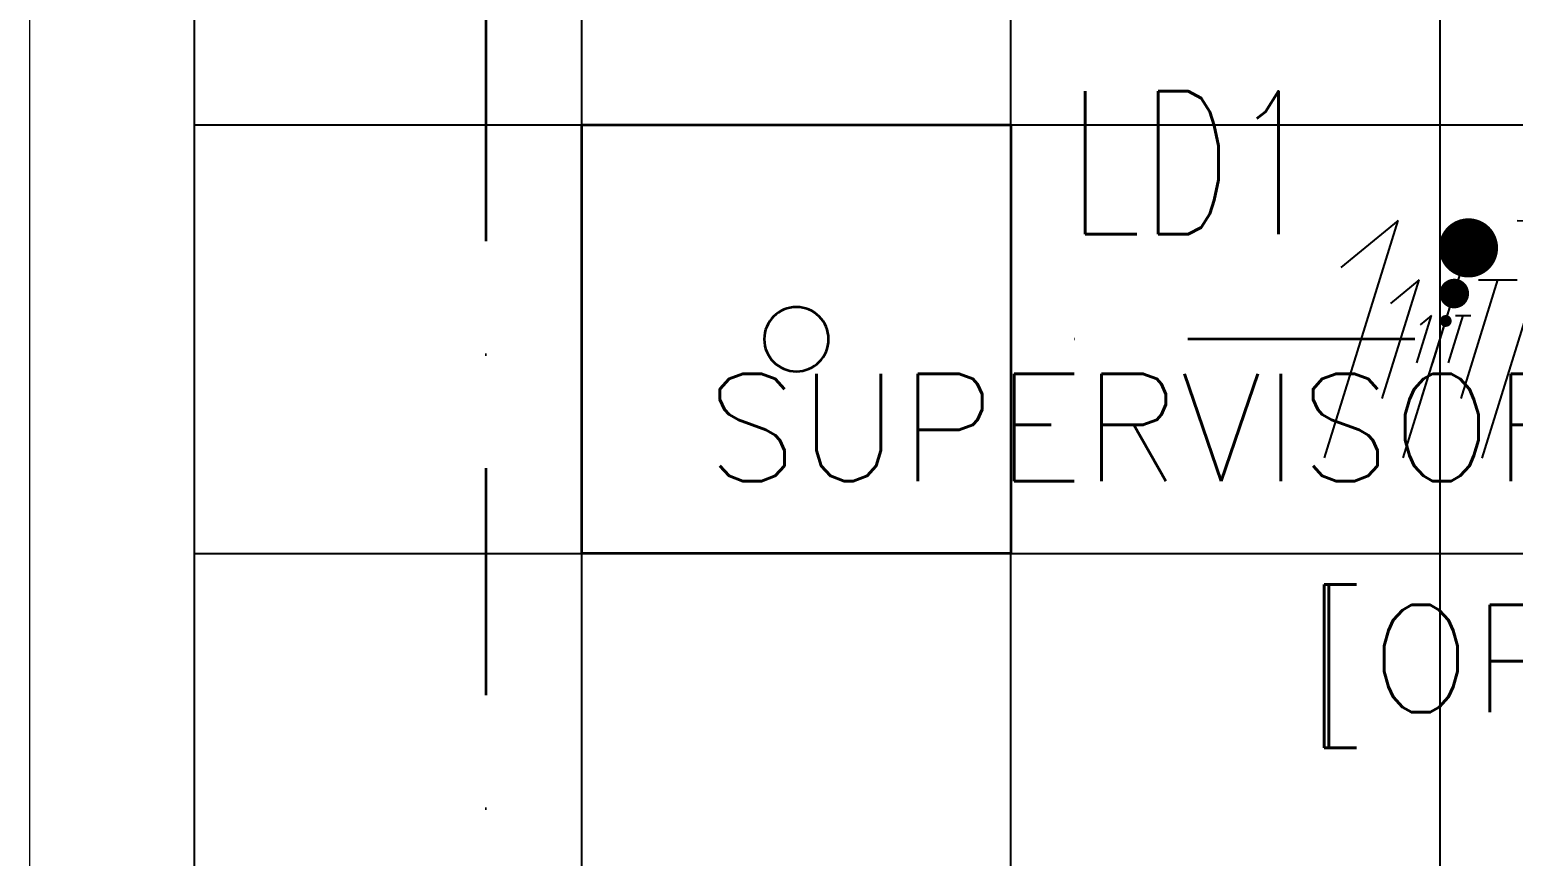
# Model space of a CAD drawing. Header units: inches. Extents: x -12418 to 183584, y -29325 to 19878.
# Drawn here: x 5228 to 7302, y -8223 to -7067 of the extents above; entities that cross this region are included whole.
import ezdxf
from ezdxf.enums import TextEntityAlignment as Align

# ---------------------------------------------------------------- set-up
doc = ezdxf.new("R2010")
doc.units = ezdxf.units.IN
doc.header["$LTSCALE"] = 25
doc.header["$MEASUREMENT"] = 0
doc.linetypes.add('DASHDOT', pattern=[25.4, 12.7, -6.35, 0, -6.35])
doc.layers.get('0').update_dxf_attribs({"color": 8})
for name, color, linetype, lineweight in [('00-Ground Floor$0$72_EGR_BASE_TEXT', 252, 'Continuous', 5), ('00-Ground Floor$0$Walls', 251, 'Continuous', 5), ('E-LITE-CIRC-NUMB', 6, 'Continuous', 25), ('E-LITE-CLNG', 150, 'Continuous', 35), ('E-LITE-CLNG-CNDT', 6, 'DASHDOT', 35), ('E-LITE-CTRL', 6, 'Continuous', 25), ('E-LITE-IDEN', 6, 'Continuous', 25), ('E-POWR-WIRE', 6, 'Continuous', 25), ('E-POWR-WIRE @ 100', 6, 'Continuous', 25), ('E-POWR-WIRE @ 20', 6, 'Continuous', 25), ('E-POWR-WIRE @ 50', 6, 'Continuous', 25)]:
    doc.layers.add(name, color=color, linetype=linetype, lineweight=lineweight)
doc.layers.add('00-Ground Floor$0$False Ceiling', color=251, linetype='Continuous')
doc.styles.add('00-Ground Floor$0$SIMPLEX', font='SIMPLEX.shx', dxfattribs={"height": 150})
doc.styles.add('DC_Simplex', font='SIMPLEX.shx', dxfattribs={"width": 0.7})

# ---------------------------------------------------------------- blocks, each defined once
blk = doc.blocks.new('00-Ground Floor$0$A$Ce9e1c4c3')
at = {"layer": '00-Ground Floor$0$False Ceiling', "color": 254}
blk.add_line((-94542.1, -6347.4, 0), (-94542.1, -10017.4, 0), dxfattribs=at)
at = {"layer": '00-Ground Floor$0$False Ceiling', "color": 254, "linetype": 'Continuous'}
for p, q in [((-94000, -10017.4), (-94000, -6347.4)), ((-93400, -10017.4), (-93400, -6347.4)), ((-92800, -10017.4), (-92800, -6347.4)), ((-94542.1, -7200), (-90902.1, -7200)), ((-94542.1, -7800), (-90902.1, -7800))]:
    blk.add_line(p, q, dxfattribs=at)
blk = doc.blocks.new('00-Ground Floor')
at = {"layer": '00-Ground Floor$0$Walls'}
for p, q in [((5227.9, -5597.4, 0), (5227.9, -13097.4, 0)), ((5227.9, -5597.4, 0), (5227.9, -13097.4, 0)), ((5457.9, -6347.4, 0), (5457.9, -10017.4, 0))]:
    blk.add_line(p, q, dxfattribs=at)
at = {"layer": '00-Ground Floor$0$False Ceiling', "color": 254}
blk.add_blockref('00-Ground Floor$0$A$Ce9e1c4c3', (100000, 0), dxfattribs=at)
at = {"layer": '00-Ground Floor$0$72_EGR_BASE_TEXT', "extrusion": (8.17011e-07, -7.77426e-06, 1), "insert": (7279.6, -7548.4, 0), "char_height": 150, "attachment_point": 2, "text_direction": (1, 0, -1e-06), "style": '00-Ground Floor$0$SIMPLEX'}
blk.add_mtext("SUPERVISOR'S OFFICE", dxfattribs=at)
at = {"layer": '00-Ground Floor$0$72_EGR_BASE_TEXT', "insert": (7504.2, -7871.8, 0), "char_height": 150, "attachment_point": 2, "style": '00-Ground Floor$0$SIMPLEX'}
blk.add_mtext('[OPDG05]', dxfattribs=at)
blk = doc.blocks.new('*U59')
blk.add_lwpolyline([(-300, 300), (-300, -300), (300, -300), (300, 300)], close=True)
blk.add_circle((0, 0), 45)
at = {"layer": 'E-LITE-CIRC-NUMB', "style": 'DC_Simplex', "width": 0.7, "flags": 8}
blk.add_attdef('CIRCUIT', text='', height=200, rotation=0, dxfattribs=at).set_placement((-473.9, 300), align=Align.RIGHT)
at = {"layer": 'E-LITE-CTRL', "style": 'DC_Simplex', "width": 0.7, "flags": 8}
blk.add_attdef('CONTROL', (1118.9, -935), '', height=200, rotation=360, dxfattribs=at)
at = {"layer": 'E-LITE-IDEN', "style": 'DC_Simplex', "width": 0.7, "flags": 8}
blk.add_attdef('TYPE', (-380, 146.8), '', height=200, rotation=360, dxfattribs=at)
blk = doc.blocks.new('*U74')
for p, q in [((-1.617, -1.658), (-0.587, 1.663)), ((-0.587, 1.663), (-1.389, 1.004)), ((-0.515, -1.66), (0.515, 1.66)), ((0.587, -1.663), (1.617, 1.658)), ((1.078, 1.659), (2.157, 1.657))]:
    blk.add_line(p, q)
at = {"const_width": 0.414}
blk.add_lwpolyline([(0.19, 1.278, 1), (0.604, 1.277, 1)], format="xyb", close=True, dxfattribs=at)
blk = doc.blocks.new('*U1344')
at = {"layer": 'E-POWR-WIRE @ 100', "xscale": 100, "yscale": 100, "zscale": 100}
blk.add_blockref('*U74', (7200, -7500), dxfattribs=at)
at = {"layer": 'E-POWR-WIRE @ 20', "xscale": 20, "yscale": 20, "zscale": 20}
blk.add_blockref('*U74', (7200, -7500), dxfattribs=at)
at = {"layer": 'E-POWR-WIRE @ 50', "xscale": 50, "yscale": 50, "zscale": 50}
blk.add_blockref('*U74', (7200, -7500), dxfattribs=at)

msp = doc.modelspace()

# ---------------------------------------------------------------- linework, layer by layer
at = {"layer": 'E-LITE-CLNG-CNDT', "color": 1}
msp.add_lwpolyline([(6000, -5700), (5940.8, -5700, 0.414214), (5865.8, -5775), (5865.8, -9231, 0.414214), (5940.8, -9306), (6000, -9306)], format="xyb", dxfattribs=at)
at = {"layer": 'E-LITE-CLNG-CNDT'}
msp.add_lwpolyline([(7800, -7500), (6600, -7500)], dxfattribs=at)

# ---------------------------------------------------------------- block references
at = {"layer": 'E-LITE-CLNG'}
ref = msp.add_blockref('*U59', (6300, -7500), dxfattribs=dict(at, xscale=-1))
ref.add_attrib('TYPE', 'LD1', (6680, -7353.2), dxfattribs={"layer": 'E-LITE-IDEN', "height": 200, "rotation": 0, "style": 'DC_Simplex', "width": 0.7, "flags": 8})
at = {"layer": 'E-LITE-CLNG-CNDT', "color": 1}
msp.add_blockref('00-Ground Floor', (0, 0), dxfattribs=at)
at = {"layer": 'E-POWR-WIRE'}
msp.add_blockref('*U1344', (0, 0), dxfattribs=at)

doc.saveas('drawing.dxf')
